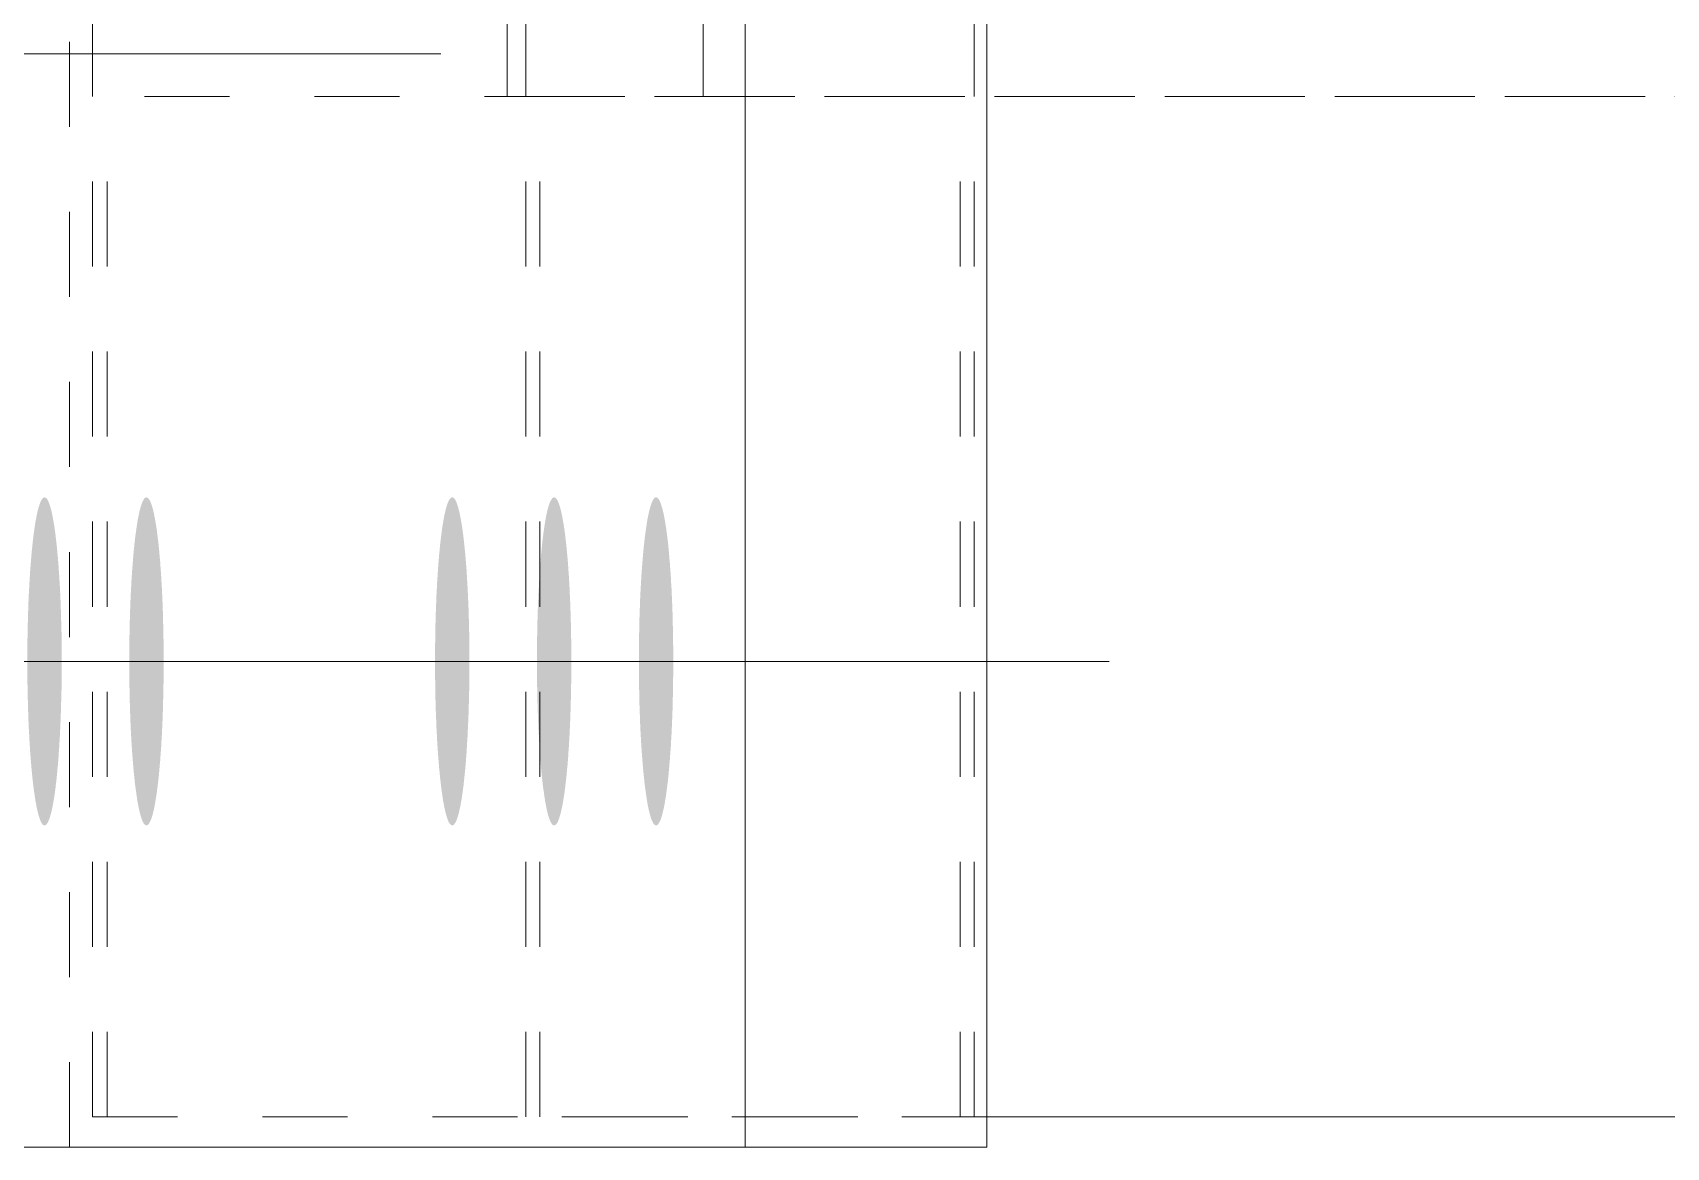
# Model space of a CAD drawing. Header units: millimetres. Extents: x 2 to 825, y 1 to 579.
# Drawn here: x 79.69 to 98.9, y 498.07 to 511.18 of the extents above; entities that cross this region are included whole.
import ezdxf

# ---------------------------------------------------------------- set-up
doc = ezdxf.new("R2010")
doc.units = ezdxf.units.MM
doc.linetypes.add('XKITLINE00', pattern=[0])
doc.linetypes.add('XKITLINE01', pattern=[4, 1, -1, 1, -1])
for name, color, linetype, lineweight in [('Bolt', 3, 'Continuous', 0), ('Dimensions', 7, 'Continuous', 0), ('Part', 2, 'Continuous', 0)]:
    doc.layers.add(name, color=color, linetype=linetype, lineweight=lineweight)

# ---------------------------------------------------------------- blocks, each defined once
blk = doc.blocks.new('*A41')
at = {"layer": 'Bolt'}
for points in [[(80.029, 503.742), (80.029, 503.694), (80.029, 503.647), (80.029, 503.6), (80.028, 503.553), (80.027, 503.506), (80.027, 503.459), (80.026, 503.413), (80.025, 503.366), (80.023, 503.32), (80.022, 503.275), (80.021, 503.229), (80.019, 503.184), (80.018, 503.139), (80.016, 503.095), (80.014, 503.051), (80.012, 503.007), (80.01, 502.964), (80.008, 502.922), (80.006, 502.88), (80.003, 502.838), (80.001, 502.797), (79.998, 502.757), (79.995, 502.718), (79.993, 502.678), (79.99, 502.64), (79.987, 502.602), (79.984, 502.565), (79.98, 502.529), (79.977, 502.494), (79.974, 502.459), (79.97, 502.425), (79.967, 502.392), (79.963, 502.36), (79.959, 502.329), (79.956, 502.298), (79.952, 502.269), (79.948, 502.24), (79.944, 502.212), (79.94, 502.185), (79.935, 502.16), (79.931, 502.135), (79.927, 502.111), (79.923, 502.088), (79.918, 502.066), (79.914, 502.046), (79.909, 502.026), (79.905, 502.007), (79.9, 501.99), (79.895, 501.973), (79.891, 501.958), (79.886, 501.943), (79.881, 501.93), (79.876, 501.918), (79.872, 501.907), (79.867, 501.897), (79.862, 501.889), (79.857, 501.881), (79.852, 501.875), (79.847, 501.87), (79.842, 501.866), (79.837, 501.863), (79.832, 501.861), (79.827, 501.86), (79.822, 501.861), (79.817, 501.863), (79.812, 501.866), (79.807, 501.87), (79.802, 501.875), (79.798, 501.881), (79.793, 501.889), (79.788, 501.897), (79.783, 501.907), (79.778, 501.918), (79.773, 501.93), (79.769, 501.943), (79.764, 501.958), (79.759, 501.973), (79.754, 501.99), (79.75, 502.007), (79.745, 502.026), (79.741, 502.046), (79.736, 502.066), (79.732, 502.088), (79.728, 502.111), (79.723, 502.135), (79.719, 502.16), (79.715, 502.185), (79.711, 502.212), (79.707, 502.24), (79.703, 502.269), (79.699, 502.298), (79.695, 502.329), (79.691, 502.36), (79.688, 502.392), (79.684, 502.425), (79.681, 502.459), (79.677, 502.494), (79.674, 502.529), (79.671, 502.565), (79.668, 502.602), (79.665, 502.64), (79.662, 502.678), (79.659, 502.718), (79.656, 502.757), (79.654, 502.797), (79.651, 502.838), (79.649, 502.88), (79.647, 502.922), (79.644, 502.964), (79.642, 503.007), (79.64, 503.051), (79.638, 503.095), (79.637, 503.139), (79.635, 503.184), (79.634, 503.229), (79.632, 503.275), (79.631, 503.32), (79.63, 503.366), (79.629, 503.413), (79.628, 503.459), (79.627, 503.506), (79.626, 503.553), (79.626, 503.6), (79.625, 503.647), (79.625, 503.694), (79.625, 503.742), (79.625, 503.789), (79.625, 503.836), (79.625, 503.884), (79.625, 503.931), (79.626, 503.978), (79.626, 504.025), (79.627, 504.072), (79.628, 504.119), (79.629, 504.165), (79.63, 504.212), (79.631, 504.258), (79.632, 504.303), (79.634, 504.349), (79.635, 504.394), (79.637, 504.439), (79.638, 504.483), (79.64, 504.527), (79.642, 504.571), (79.644, 504.614), (79.647, 504.656), (79.649, 504.698), (79.651, 504.74), (79.654, 504.78), (79.656, 504.821), (79.659, 504.86), (79.662, 504.899), (79.665, 504.938), (79.668, 504.975), (79.671, 505.012), (79.674, 505.049), (79.677, 505.084), (79.681, 505.119), (79.684, 505.153), (79.688, 505.186), (79.691, 505.218), (79.695, 505.249), (79.699, 505.28), (79.703, 505.309), (79.707, 505.338), (79.711, 505.366), (79.715, 505.393), (79.719, 505.418), (79.723, 505.443), (79.728, 505.467), (79.732, 505.49), (79.736, 505.512), (79.741, 505.532), (79.745, 505.552), (79.75, 505.571), (79.754, 505.588), (79.759, 505.605), (79.764, 505.62), (79.769, 505.634), (79.773, 505.648), (79.778, 505.66), (79.783, 505.671), (79.788, 505.68), (79.793, 505.689), (79.798, 505.697), (79.802, 505.703), (79.807, 505.708), (79.812, 505.712), (79.817, 505.715), (79.822, 505.717), (79.827, 505.718), (79.832, 505.717), (79.837, 505.715), (79.842, 505.712), (79.847, 505.708), (79.852, 505.703), (79.857, 505.697), (79.862, 505.689), (79.867, 505.68), (79.872, 505.671), (79.876, 505.66), (79.881, 505.648), (79.886, 505.634), (79.891, 505.62), (79.895, 505.605), (79.9, 505.588), (79.905, 505.571), (79.909, 505.552), (79.914, 505.532), (79.918, 505.512), (79.923, 505.49), (79.927, 505.467), (79.931, 505.443), (79.935, 505.418), (79.94, 505.393), (79.944, 505.366), (79.948, 505.338), (79.952, 505.309), (79.956, 505.28), (79.959, 505.249), (79.963, 505.218), (79.967, 505.186), (79.97, 505.153), (79.974, 505.119), (79.977, 505.084), (79.98, 505.049), (79.984, 505.012), (79.987, 504.975), (79.99, 504.938), (79.993, 504.899), (79.995, 504.86), (79.998, 504.821), (80.001, 504.78), (80.003, 504.74), (80.006, 504.698), (80.008, 504.656), (80.01, 504.614), (80.012, 504.571), (80.014, 504.527), (80.016, 504.483), (80.018, 504.439), (80.019, 504.394), (80.021, 504.349), (80.022, 504.303), (80.023, 504.258), (80.025, 504.212), (80.026, 504.165), (80.027, 504.119), (80.027, 504.072), (80.028, 504.025), (80.029, 503.978), (80.029, 503.931), (80.029, 503.884), (80.029, 503.836), (80.03, 503.789)], [(81.228, 503.742), (81.228, 503.694), (81.228, 503.647), (81.227, 503.6), (81.227, 503.553), (81.226, 503.506), (81.225, 503.459), (81.224, 503.413), (81.223, 503.366), (81.222, 503.32), (81.221, 503.275), (81.22, 503.229), (81.218, 503.184), (81.217, 503.139), (81.215, 503.095), (81.213, 503.051), (81.211, 503.007), (81.209, 502.964), (81.207, 502.922), (81.204, 502.88), (81.202, 502.838), (81.2, 502.797), (81.197, 502.757), (81.194, 502.718), (81.191, 502.678), (81.189, 502.64), (81.186, 502.602), (81.182, 502.565), (81.179, 502.529), (81.176, 502.494), (81.173, 502.459), (81.169, 502.425), (81.166, 502.392), (81.162, 502.36), (81.158, 502.329), (81.154, 502.298), (81.15, 502.269), (81.147, 502.24), (81.143, 502.212), (81.138, 502.185), (81.134, 502.16), (81.13, 502.135), (81.126, 502.111), (81.121, 502.088), (81.117, 502.066), (81.113, 502.046), (81.108, 502.026), (81.103, 502.007), (81.099, 501.99), (81.094, 501.973), (81.089, 501.958), (81.085, 501.943), (81.08, 501.93), (81.075, 501.918), (81.07, 501.907), (81.065, 501.897), (81.061, 501.889), (81.056, 501.881), (81.051, 501.875), (81.046, 501.87), (81.041, 501.866), (81.036, 501.863), (81.031, 501.861), (81.026, 501.86), (81.021, 501.861), (81.016, 501.863), (81.011, 501.866), (81.006, 501.87), (81.001, 501.875), (80.996, 501.881), (80.991, 501.889), (80.987, 501.897), (80.982, 501.907), (80.977, 501.918), (80.972, 501.93), (80.967, 501.943), (80.963, 501.958), (80.958, 501.973), (80.953, 501.99), (80.949, 502.007), (80.944, 502.026), (80.94, 502.046), (80.935, 502.066), (80.931, 502.088), (80.926, 502.111), (80.922, 502.135), (80.918, 502.16), (80.914, 502.185), (80.91, 502.212), (80.906, 502.24), (80.902, 502.269), (80.898, 502.298), (80.894, 502.329), (80.89, 502.36), (80.887, 502.392), (80.883, 502.425), (80.88, 502.459), (80.876, 502.494), (80.873, 502.529), (80.87, 502.565), (80.867, 502.602), (80.864, 502.64), (80.861, 502.678), (80.858, 502.718), (80.855, 502.757), (80.853, 502.797), (80.85, 502.838), (80.848, 502.88), (80.845, 502.922), (80.843, 502.964), (80.841, 503.007), (80.839, 503.051), (80.837, 503.095), (80.836, 503.139), (80.834, 503.184), (80.832, 503.229), (80.831, 503.275), (80.83, 503.32), (80.829, 503.366), (80.828, 503.413), (80.827, 503.459), (80.826, 503.506), (80.825, 503.553), (80.825, 503.6), (80.824, 503.647), (80.824, 503.694), (80.824, 503.742), (80.824, 503.789), (80.824, 503.836), (80.824, 503.884), (80.824, 503.931), (80.825, 503.978), (80.825, 504.025), (80.826, 504.072), (80.827, 504.119), (80.828, 504.165), (80.829, 504.212), (80.83, 504.258), (80.831, 504.303), (80.832, 504.349), (80.834, 504.394), (80.836, 504.439), (80.837, 504.483), (80.839, 504.527), (80.841, 504.571), (80.843, 504.614), (80.845, 504.656), (80.848, 504.698), (80.85, 504.74), (80.853, 504.78), (80.855, 504.821), (80.858, 504.86), (80.861, 504.899), (80.864, 504.938), (80.867, 504.975), (80.87, 505.012), (80.873, 505.049), (80.876, 505.084), (80.88, 505.119), (80.883, 505.153), (80.887, 505.186), (80.89, 505.218), (80.894, 505.249), (80.898, 505.28), (80.902, 505.309), (80.906, 505.338), (80.91, 505.366), (80.914, 505.393), (80.918, 505.418), (80.922, 505.443), (80.926, 505.467), (80.931, 505.49), (80.935, 505.512), (80.94, 505.532), (80.944, 505.552), (80.949, 505.571), (80.953, 505.588), (80.958, 505.605), (80.963, 505.62), (80.967, 505.634), (80.972, 505.648), (80.977, 505.66), (80.982, 505.671), (80.987, 505.68), (80.991, 505.689), (80.996, 505.697), (81.001, 505.703), (81.006, 505.708), (81.011, 505.712), (81.016, 505.715), (81.021, 505.717), (81.026, 505.718), (81.031, 505.717), (81.036, 505.715), (81.041, 505.712), (81.046, 505.708), (81.051, 505.703), (81.056, 505.697), (81.061, 505.689), (81.065, 505.68), (81.07, 505.671), (81.075, 505.66), (81.08, 505.648), (81.085, 505.634), (81.089, 505.62), (81.094, 505.605), (81.099, 505.588), (81.103, 505.571), (81.108, 505.552), (81.113, 505.532), (81.117, 505.512), (81.121, 505.49), (81.126, 505.467), (81.13, 505.443), (81.134, 505.418), (81.138, 505.393), (81.143, 505.366), (81.147, 505.338), (81.15, 505.309), (81.154, 505.28), (81.158, 505.249), (81.162, 505.218), (81.166, 505.186), (81.169, 505.153), (81.173, 505.119), (81.176, 505.084), (81.179, 505.049), (81.182, 505.012), (81.186, 504.975), (81.189, 504.938), (81.191, 504.899), (81.194, 504.86), (81.197, 504.821), (81.2, 504.78), (81.202, 504.74), (81.204, 504.698), (81.207, 504.656), (81.209, 504.614), (81.211, 504.571), (81.213, 504.527), (81.215, 504.483), (81.217, 504.439), (81.218, 504.394), (81.22, 504.349), (81.221, 504.303), (81.222, 504.258), (81.223, 504.212), (81.224, 504.165), (81.225, 504.119), (81.226, 504.072), (81.227, 504.025), (81.227, 503.978), (81.228, 503.931), (81.228, 503.884), (81.228, 503.836), (81.228, 503.789)], [(84.825, 503.742), (84.824, 503.694), (84.824, 503.647), (84.824, 503.6), (84.823, 503.553), (84.823, 503.506), (84.822, 503.459), (84.821, 503.413), (84.82, 503.366), (84.819, 503.32), (84.817, 503.275), (84.816, 503.229), (84.815, 503.184), (84.813, 503.139), (84.811, 503.095), (84.809, 503.051), (84.807, 503.007), (84.805, 502.964), (84.803, 502.922), (84.801, 502.88), (84.798, 502.838), (84.796, 502.797), (84.793, 502.757), (84.791, 502.718), (84.788, 502.678), (84.785, 502.64), (84.782, 502.602), (84.779, 502.565), (84.776, 502.529), (84.772, 502.494), (84.769, 502.459), (84.765, 502.425), (84.762, 502.392), (84.758, 502.36), (84.755, 502.329), (84.751, 502.298), (84.747, 502.269), (84.743, 502.24), (84.739, 502.212), (84.735, 502.185), (84.731, 502.16), (84.726, 502.135), (84.722, 502.111), (84.718, 502.088), (84.713, 502.066), (84.709, 502.046), (84.704, 502.026), (84.7, 502.007), (84.695, 501.99), (84.691, 501.973), (84.686, 501.958), (84.681, 501.943), (84.676, 501.93), (84.672, 501.918), (84.667, 501.907), (84.662, 501.897), (84.657, 501.889), (84.652, 501.881), (84.647, 501.875), (84.642, 501.87), (84.637, 501.866), (84.632, 501.863), (84.627, 501.861), (84.622, 501.86), (84.617, 501.861), (84.612, 501.863), (84.608, 501.866), (84.603, 501.87), (84.598, 501.875), (84.593, 501.881), (84.588, 501.889), (84.583, 501.897), (84.578, 501.907), (84.573, 501.918), (84.568, 501.93), (84.564, 501.943), (84.559, 501.958), (84.554, 501.973), (84.55, 501.99), (84.545, 502.007), (84.54, 502.026), (84.536, 502.046), (84.531, 502.066), (84.527, 502.088), (84.523, 502.111), (84.518, 502.135), (84.514, 502.16), (84.51, 502.185), (84.506, 502.212), (84.502, 502.24), (84.498, 502.269), (84.494, 502.298), (84.49, 502.329), (84.487, 502.36), (84.483, 502.392), (84.479, 502.425), (84.476, 502.459), (84.473, 502.494), (84.469, 502.529), (84.466, 502.565), (84.463, 502.602), (84.46, 502.64), (84.457, 502.678), (84.454, 502.718), (84.452, 502.757), (84.449, 502.797), (84.446, 502.838), (84.444, 502.88), (84.442, 502.922), (84.44, 502.964), (84.437, 503.007), (84.436, 503.051), (84.434, 503.095), (84.432, 503.139), (84.43, 503.184), (84.429, 503.229), (84.427, 503.275), (84.426, 503.32), (84.425, 503.366), (84.424, 503.413), (84.423, 503.459), (84.422, 503.506), (84.422, 503.553), (84.421, 503.6), (84.421, 503.647), (84.42, 503.694), (84.42, 503.742), (84.42, 503.789), (84.42, 503.836), (84.42, 503.884), (84.421, 503.931), (84.421, 503.978), (84.422, 504.025), (84.422, 504.072), (84.423, 504.119), (84.424, 504.165), (84.425, 504.212), (84.426, 504.258), (84.427, 504.303), (84.429, 504.349), (84.43, 504.394), (84.432, 504.439), (84.434, 504.483), (84.436, 504.527), (84.437, 504.571), (84.44, 504.614), (84.442, 504.656), (84.444, 504.698), (84.446, 504.74), (84.449, 504.78), (84.452, 504.821), (84.454, 504.86), (84.457, 504.899), (84.46, 504.938), (84.463, 504.975), (84.466, 505.012), (84.469, 505.049), (84.473, 505.084), (84.476, 505.119), (84.479, 505.153), (84.483, 505.186), (84.487, 505.218), (84.49, 505.249), (84.494, 505.28), (84.498, 505.309), (84.502, 505.338), (84.506, 505.366), (84.51, 505.393), (84.514, 505.418), (84.518, 505.443), (84.523, 505.467), (84.527, 505.49), (84.531, 505.512), (84.536, 505.532), (84.54, 505.552), (84.545, 505.571), (84.55, 505.588), (84.554, 505.605), (84.559, 505.62), (84.564, 505.634), (84.568, 505.648), (84.573, 505.66), (84.578, 505.671), (84.583, 505.68), (84.588, 505.689), (84.593, 505.697), (84.598, 505.703), (84.603, 505.708), (84.608, 505.712), (84.612, 505.715), (84.617, 505.717), (84.622, 505.718), (84.627, 505.717), (84.632, 505.715), (84.637, 505.712), (84.642, 505.708), (84.647, 505.703), (84.652, 505.697), (84.657, 505.689), (84.662, 505.68), (84.667, 505.671), (84.672, 505.66), (84.676, 505.648), (84.681, 505.634), (84.686, 505.62), (84.691, 505.605), (84.695, 505.588), (84.7, 505.571), (84.704, 505.552), (84.709, 505.532), (84.713, 505.512), (84.718, 505.49), (84.722, 505.467), (84.726, 505.443), (84.731, 505.418), (84.735, 505.393), (84.739, 505.366), (84.743, 505.338), (84.747, 505.309), (84.751, 505.28), (84.755, 505.249), (84.758, 505.218), (84.762, 505.186), (84.765, 505.153), (84.769, 505.119), (84.772, 505.084), (84.776, 505.049), (84.779, 505.012), (84.782, 504.975), (84.785, 504.938), (84.788, 504.899), (84.791, 504.86), (84.793, 504.821), (84.796, 504.78), (84.798, 504.74), (84.801, 504.698), (84.803, 504.656), (84.805, 504.614), (84.807, 504.571), (84.809, 504.527), (84.811, 504.483), (84.813, 504.439), (84.815, 504.394), (84.816, 504.349), (84.817, 504.303), (84.819, 504.258), (84.82, 504.212), (84.821, 504.165), (84.822, 504.119), (84.823, 504.072), (84.823, 504.025), (84.824, 503.978), (84.824, 503.931), (84.824, 503.884), (84.825, 503.836), (84.825, 503.789)], [(86.023, 503.742), (86.023, 503.694), (86.023, 503.647), (86.023, 503.6), (86.022, 503.553), (86.021, 503.506), (86.021, 503.459), (86.02, 503.413), (86.019, 503.366), (86.017, 503.32), (86.016, 503.275), (86.015, 503.229), (86.013, 503.184), (86.012, 503.139), (86.01, 503.095), (86.008, 503.051), (86.006, 503.007), (86.004, 502.964), (86.002, 502.922), (86, 502.88), (85.997, 502.838), (85.995, 502.797), (85.992, 502.757), (85.989, 502.718), (85.987, 502.678), (85.984, 502.64), (85.981, 502.602), (85.978, 502.565), (85.974, 502.529), (85.971, 502.494), (85.968, 502.459), (85.964, 502.425), (85.961, 502.392), (85.957, 502.36), (85.953, 502.329), (85.95, 502.298), (85.946, 502.269), (85.942, 502.24), (85.938, 502.212), (85.934, 502.185), (85.929, 502.16), (85.925, 502.135), (85.921, 502.111), (85.917, 502.088), (85.912, 502.066), (85.908, 502.046), (85.903, 502.026), (85.899, 502.007), (85.894, 501.99), (85.889, 501.973), (85.885, 501.958), (85.88, 501.943), (85.875, 501.93), (85.87, 501.918), (85.866, 501.907), (85.861, 501.897), (85.856, 501.889), (85.851, 501.881), (85.846, 501.875), (85.841, 501.87), (85.836, 501.866), (85.831, 501.863), (85.826, 501.861), (85.821, 501.86), (85.816, 501.861), (85.811, 501.863), (85.806, 501.866), (85.801, 501.87), (85.796, 501.875), (85.792, 501.881), (85.787, 501.889), (85.782, 501.897), (85.777, 501.907), (85.772, 501.918), (85.767, 501.93), (85.762, 501.943), (85.758, 501.958), (85.753, 501.973), (85.748, 501.99), (85.744, 502.007), (85.739, 502.026), (85.735, 502.046), (85.73, 502.066), (85.726, 502.088), (85.722, 502.111), (85.717, 502.135), (85.713, 502.16), (85.709, 502.185), (85.705, 502.212), (85.701, 502.24), (85.697, 502.269), (85.693, 502.298), (85.689, 502.329), (85.685, 502.36), (85.682, 502.392), (85.678, 502.425), (85.675, 502.459), (85.671, 502.494), (85.668, 502.529), (85.665, 502.565), (85.662, 502.602), (85.659, 502.64), (85.656, 502.678), (85.653, 502.718), (85.65, 502.757), (85.648, 502.797), (85.645, 502.838), (85.643, 502.88), (85.641, 502.922), (85.638, 502.964), (85.636, 503.007), (85.634, 503.051), (85.632, 503.095), (85.631, 503.139), (85.629, 503.184), (85.628, 503.229), (85.626, 503.275), (85.625, 503.32), (85.624, 503.366), (85.623, 503.413), (85.622, 503.459), (85.621, 503.506), (85.62, 503.553), (85.62, 503.6), (85.619, 503.647), (85.619, 503.694), (85.619, 503.742), (85.619, 503.789), (85.619, 503.836), (85.619, 503.884), (85.619, 503.931), (85.62, 503.978), (85.62, 504.025), (85.621, 504.072), (85.622, 504.119), (85.623, 504.165), (85.624, 504.212), (85.625, 504.258), (85.626, 504.303), (85.628, 504.349), (85.629, 504.394), (85.631, 504.439), (85.632, 504.483), (85.634, 504.527), (85.636, 504.571), (85.638, 504.614), (85.641, 504.656), (85.643, 504.698), (85.645, 504.74), (85.648, 504.78), (85.65, 504.821), (85.653, 504.86), (85.656, 504.899), (85.659, 504.938), (85.662, 504.975), (85.665, 505.012), (85.668, 505.049), (85.671, 505.084), (85.675, 505.119), (85.678, 505.153), (85.682, 505.186), (85.685, 505.218), (85.689, 505.249), (85.693, 505.28), (85.697, 505.309), (85.701, 505.338), (85.705, 505.366), (85.709, 505.393), (85.713, 505.418), (85.717, 505.443), (85.722, 505.467), (85.726, 505.49), (85.73, 505.512), (85.735, 505.532), (85.739, 505.552), (85.744, 505.571), (85.748, 505.588), (85.753, 505.605), (85.758, 505.62), (85.762, 505.634), (85.767, 505.648), (85.772, 505.66), (85.777, 505.671), (85.782, 505.68), (85.787, 505.689), (85.792, 505.697), (85.796, 505.703), (85.801, 505.708), (85.806, 505.712), (85.811, 505.715), (85.816, 505.717), (85.821, 505.718), (85.826, 505.717), (85.831, 505.715), (85.836, 505.712), (85.841, 505.708), (85.846, 505.703), (85.851, 505.697), (85.856, 505.689), (85.861, 505.68), (85.866, 505.671), (85.87, 505.66), (85.875, 505.648), (85.88, 505.634), (85.885, 505.62), (85.889, 505.605), (85.894, 505.588), (85.899, 505.571), (85.903, 505.552), (85.908, 505.532), (85.912, 505.512), (85.917, 505.49), (85.921, 505.467), (85.925, 505.443), (85.929, 505.418), (85.934, 505.393), (85.938, 505.366), (85.942, 505.338), (85.946, 505.309), (85.95, 505.28), (85.953, 505.249), (85.957, 505.218), (85.961, 505.186), (85.964, 505.153), (85.968, 505.119), (85.971, 505.084), (85.974, 505.049), (85.978, 505.012), (85.981, 504.975), (85.984, 504.938), (85.987, 504.899), (85.989, 504.86), (85.992, 504.821), (85.995, 504.78), (85.997, 504.74), (86, 504.698), (86.002, 504.656), (86.004, 504.614), (86.006, 504.571), (86.008, 504.527), (86.01, 504.483), (86.012, 504.439), (86.013, 504.394), (86.015, 504.349), (86.016, 504.303), (86.017, 504.258), (86.019, 504.212), (86.02, 504.165), (86.021, 504.119), (86.021, 504.072), (86.022, 504.025), (86.023, 503.978), (86.023, 503.931), (86.023, 503.884), (86.023, 503.836), (86.024, 503.789)], [(87.222, 503.742), (87.222, 503.694), (87.222, 503.647), (87.221, 503.6), (87.221, 503.553), (87.22, 503.506), (87.219, 503.459), (87.218, 503.413), (87.217, 503.366), (87.216, 503.32), (87.215, 503.275), (87.214, 503.229), (87.212, 503.184), (87.21, 503.139), (87.209, 503.095), (87.207, 503.051), (87.205, 503.007), (87.203, 502.964), (87.201, 502.922), (87.198, 502.88), (87.196, 502.838), (87.194, 502.797), (87.191, 502.757), (87.188, 502.718), (87.185, 502.678), (87.183, 502.64), (87.179, 502.602), (87.176, 502.565), (87.173, 502.529), (87.17, 502.494), (87.167, 502.459), (87.163, 502.425), (87.16, 502.392), (87.156, 502.36), (87.152, 502.329), (87.148, 502.298), (87.144, 502.269), (87.141, 502.24), (87.137, 502.212), (87.132, 502.185), (87.128, 502.16), (87.124, 502.135), (87.12, 502.111), (87.115, 502.088), (87.111, 502.066), (87.107, 502.046), (87.102, 502.026), (87.097, 502.007), (87.093, 501.99), (87.088, 501.973), (87.083, 501.958), (87.079, 501.943), (87.074, 501.93), (87.069, 501.918), (87.064, 501.907), (87.059, 501.897), (87.055, 501.889), (87.05, 501.881), (87.045, 501.875), (87.04, 501.87), (87.035, 501.866), (87.03, 501.863), (87.025, 501.861), (87.02, 501.86), (87.015, 501.861), (87.01, 501.863), (87.005, 501.866), (87, 501.87), (86.995, 501.875), (86.99, 501.881), (86.985, 501.889), (86.981, 501.897), (86.976, 501.907), (86.971, 501.918), (86.966, 501.93), (86.961, 501.943), (86.957, 501.958), (86.952, 501.973), (86.947, 501.99), (86.943, 502.007), (86.938, 502.026), (86.934, 502.046), (86.929, 502.066), (86.925, 502.088), (86.92, 502.111), (86.916, 502.135), (86.912, 502.16), (86.908, 502.185), (86.904, 502.212), (86.9, 502.24), (86.896, 502.269), (86.892, 502.298), (86.888, 502.329), (86.884, 502.36), (86.881, 502.392), (86.877, 502.425), (86.874, 502.459), (86.87, 502.494), (86.867, 502.529), (86.864, 502.565), (86.861, 502.602), (86.858, 502.64), (86.855, 502.678), (86.852, 502.718), (86.849, 502.757), (86.847, 502.797), (86.844, 502.838), (86.842, 502.88), (86.839, 502.922), (86.837, 502.964), (86.835, 503.007), (86.833, 503.051), (86.831, 503.095), (86.83, 503.139), (86.828, 503.184), (86.826, 503.229), (86.825, 503.275), (86.824, 503.32), (86.823, 503.366), (86.822, 503.413), (86.821, 503.459), (86.82, 503.506), (86.819, 503.553), (86.819, 503.6), (86.818, 503.647), (86.818, 503.694), (86.818, 503.742), (86.818, 503.789), (86.818, 503.836), (86.818, 503.884), (86.818, 503.931), (86.819, 503.978), (86.819, 504.025), (86.82, 504.072), (86.821, 504.119), (86.822, 504.165), (86.823, 504.212), (86.824, 504.258), (86.825, 504.303), (86.826, 504.349), (86.828, 504.394), (86.83, 504.439), (86.831, 504.483), (86.833, 504.527), (86.835, 504.571), (86.837, 504.614), (86.839, 504.656), (86.842, 504.698), (86.844, 504.74), (86.847, 504.78), (86.849, 504.821), (86.852, 504.86), (86.855, 504.899), (86.858, 504.938), (86.861, 504.975), (86.864, 505.012), (86.867, 505.049), (86.87, 505.084), (86.874, 505.119), (86.877, 505.153), (86.881, 505.186), (86.884, 505.218), (86.888, 505.249), (86.892, 505.28), (86.896, 505.309), (86.9, 505.338), (86.904, 505.366), (86.908, 505.393), (86.912, 505.418), (86.916, 505.443), (86.92, 505.467), (86.925, 505.49), (86.929, 505.512), (86.934, 505.532), (86.938, 505.552), (86.943, 505.571), (86.947, 505.588), (86.952, 505.605), (86.957, 505.62), (86.961, 505.634), (86.966, 505.648), (86.971, 505.66), (86.976, 505.671), (86.981, 505.68), (86.985, 505.689), (86.99, 505.697), (86.995, 505.703), (87, 505.708), (87.005, 505.712), (87.01, 505.715), (87.015, 505.717), (87.02, 505.718), (87.025, 505.717), (87.03, 505.715), (87.035, 505.712), (87.04, 505.708), (87.045, 505.703), (87.05, 505.697), (87.055, 505.689), (87.059, 505.68), (87.064, 505.671), (87.069, 505.66), (87.074, 505.648), (87.079, 505.634), (87.083, 505.62), (87.088, 505.605), (87.093, 505.588), (87.097, 505.571), (87.102, 505.552), (87.107, 505.532), (87.111, 505.512), (87.115, 505.49), (87.12, 505.467), (87.124, 505.443), (87.128, 505.418), (87.132, 505.393), (87.137, 505.366), (87.141, 505.338), (87.144, 505.309), (87.148, 505.28), (87.152, 505.249), (87.156, 505.218), (87.16, 505.186), (87.163, 505.153), (87.167, 505.119), (87.17, 505.084), (87.173, 505.049), (87.176, 505.012), (87.179, 504.975), (87.183, 504.938), (87.185, 504.899), (87.188, 504.86), (87.191, 504.821), (87.194, 504.78), (87.196, 504.74), (87.198, 504.698), (87.201, 504.656), (87.203, 504.614), (87.205, 504.571), (87.207, 504.527), (87.209, 504.483), (87.21, 504.439), (87.212, 504.394), (87.214, 504.349), (87.215, 504.303), (87.216, 504.258), (87.217, 504.212), (87.218, 504.165), (87.219, 504.119), (87.22, 504.072), (87.221, 504.025), (87.221, 503.978), (87.222, 503.931), (87.222, 503.884), (87.222, 503.836), (87.222, 503.789)]]:
    blk.add_hatch(color=3, dxfattribs=at).paths.add_polyline_path(points, flags=17)
at = {"layer": 'Bolt', "color": 3, "linetype": 'XKITLINE00', "lineweight": 0}
for p, q in [((74.011, 503.789), (83.956, 503.789)), ((75.21, 503.789), (85.155, 503.789)), ((76.409, 503.789), (86.354, 503.789)), ((80.005, 503.789), (89.95, 503.789)), ((81.204, 503.789), (91.149, 503.789)), ((82.403, 503.789), (92.348, 503.789))]:
    blk.add_line(p, q, dxfattribs=at)
blk = doc.blocks.new('*A42')
at = {"layer": 'Part', "color": 7, "linetype": 'XKITLINE01', "lineweight": 0}
for p, q in [((85.487, 498.432), (85.487, 523.432)), ((90.76, 498.432), (90.76, 523.432)), ((85.652, 498.432), (85.652, 510.432)), ((85.652, 510.432), (583.811, 510.432)), ((90.595, 498.432), (90.595, 510.432)), ((90.91, 498.432), (85.487, 498.432))]:
    blk.add_line(p, q, dxfattribs=at)
at = {"layer": 'Part', "color": 2, "linetype": 'XKITLINE00', "lineweight": 0}
blk.add_line((583.811, 498.432), (90.91, 498.432), dxfattribs=at)
blk = doc.blocks.new('*A56')
at = {"layer": 'Part', "color": 7, "linetype": 'XKITLINE01', "lineweight": 0}
blk.add_line((80.121, 498.075), (80.121, 523.789), dxfattribs=at)
at = {"layer": 'Part', "color": 2, "linetype": 'XKITLINE00', "lineweight": 0}
for p, q in [((88.069, 498.075), (88.069, 523.789)), ((90.91, 498.075), (90.91, 523.789)), ((90.91, 498.075), (77.28, 498.075))]:
    blk.add_line(p, q, dxfattribs=at)
blk = doc.blocks.new('*A57')
at = {"layer": 'Part', "color": 7, "linetype": 'XKITLINE01', "lineweight": 0}
for p, q in [((80.392, 498.432), (80.392, 523.432)), ((85.268, 511.432), (85.268, 510.432)), ((87.572, 510.432), (87.572, 511.432)), ((362.002, 510.432), (80.563, 510.432)), ((80.563, 498.432), (80.563, 510.432)), ((80.392, 498.432), (362.259, 498.432))]:
    blk.add_line(p, q, dxfattribs=at)
blk = doc.blocks.new('*A139')
at = {"layer": 'Dimensions', "color": 7, "linetype": 'XKITLINE00', "lineweight": 0}
blk.add_line((84.487, 510.932), (58.637, 510.932), dxfattribs=at)
blk = doc.blocks.new('*A140')
at = {"layer": 'Dimensions', "color": 7, "linetype": 'XKITLINE00', "lineweight": 0}
blk.add_line((84.487, 510.932), (58.637, 510.932), dxfattribs=at)

msp = doc.modelspace()

# ---------------------------------------------------------------- block references
at = {"lineweight": 0}
for name in ['*A56', '*A57', '*A41', '*A140', '*A139']:
    msp.add_blockref(name, (0, 0), dxfattribs=at)
at = {"layer": 'Part', "lineweight": 0}
msp.add_blockref('*A42', (0, 0), dxfattribs=at)

doc.saveas('drawing.dxf')
